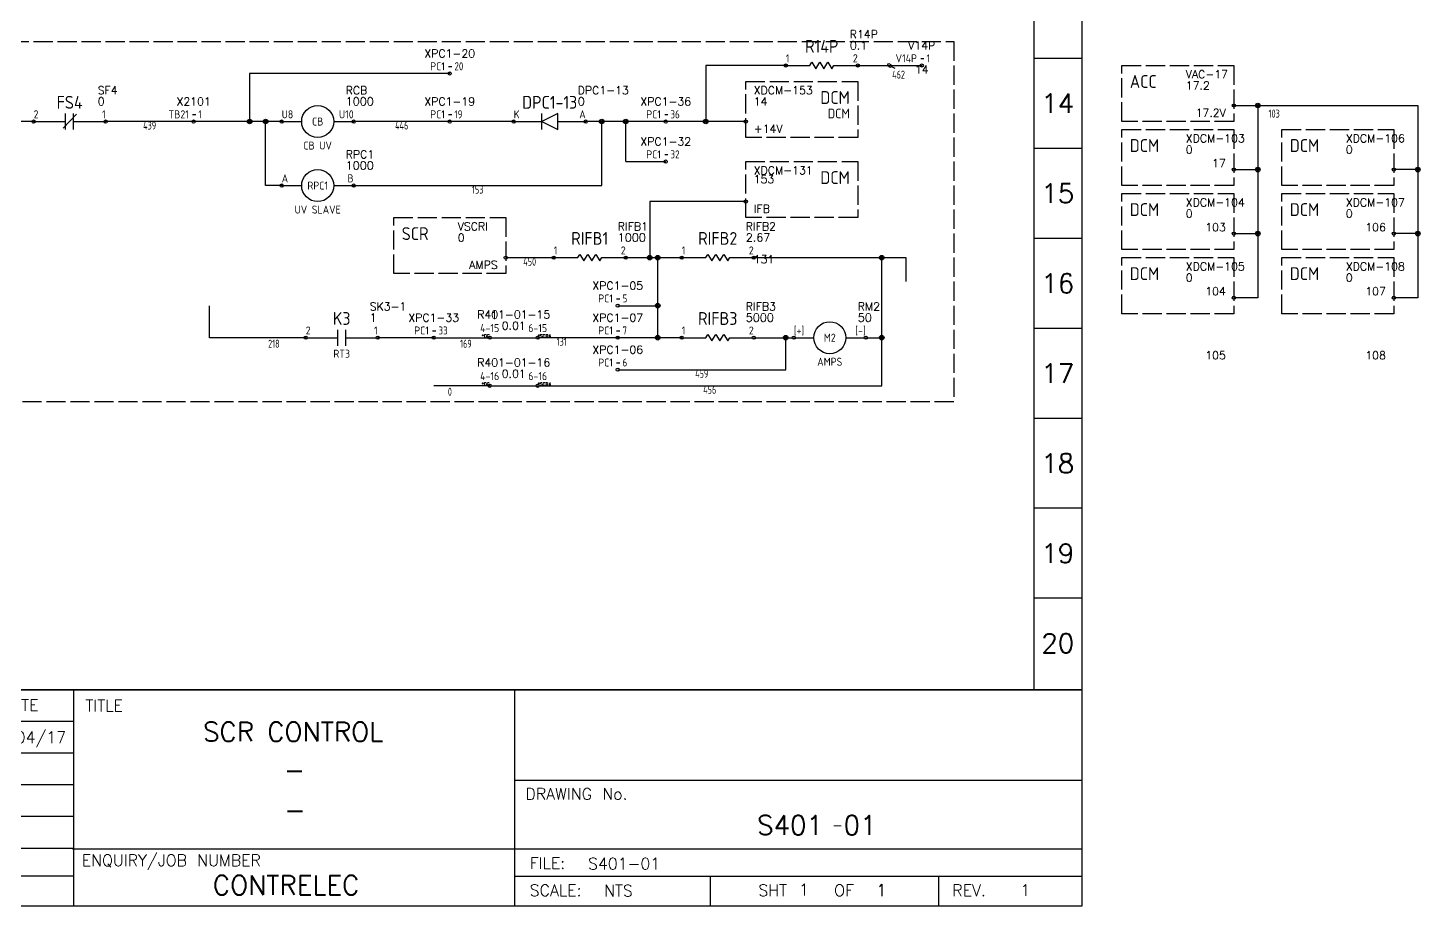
# Model space of a CAD drawing. Header units: millimetres. Extents: x -192 to 1556, y 0 to 646.
# Drawn here: x 690.7 to 1125.7, y 0 to 274.2 of the extents above; entities that cross this region are included whole.
import ezdxf
from ezdxf.enums import TextEntityAlignment as Align

# ---------------------------------------------------------------- set-up
doc = ezdxf.new("R2010")
doc.units = ezdxf.units.MM
doc.header["$LTSCALE"] = 0.5
doc.linetypes.add('ACAD_ISO02W100', pattern=[15, 12, -3])
for name, color, linetype in [('LOCBOX', 7, 'ACAD_ISO02W100'), ('NETLIST', 50, 'Continuous'), ('OUTLINE_0', 7, 'Continuous'), ('OUTLINE_GRID', 7, 'Continuous'), ('SYMS', 7, 'Continuous'), ('WIREFIXED', 7, 'Continuous'), ('WIRENO', 7, 'Continuous'), ('WIRES', 7, 'Continuous')]:
    doc.layers.add(name, color=color, linetype=linetype)
doc.styles.get("Standard").update_dxf_attribs({"font": 'txt.shx', "bigfont": 'gbcbig.shx'})
doc.styles.add('WD', font='romans.shx', dxfattribs={"bigfont": 'gbcbig.shx'})
doc.styles.add('WD_IEC', font='isocp2.shx', dxfattribs={"width": 0.9, "height": 4})

# ---------------------------------------------------------------- blocks, each defined once
blk = doc.blocks.new('CONTRELEC 2016 BLOCK')
for p, q in [((587.5, 68.75), (587.5, 12.5)), ((702.25, 68.75), (702.25, 12.5)), ((587.5, 60.54), (512.88, 60.54)), ((587.5, 52.27), (512.88, 52.27)), ((587.5, 44.04), (512.88, 44.04)), ((702.25, 45.31), (850, 45.31)), ((587.5, 35.79), (512.88, 35.79)), ((587.5, 27.54), (512.88, 27.54)), ((587.24, 27.38), (850, 27.38)), ((587.5, 20.29), (512.88, 20.29)), ((702.25, 20.31), (850, 20.31)), ((753.23, 20.31), (753.23, 12.5)), ((812.7, 20.31), (812.7, 12.5))]:
    blk.add_line(p, q)
blk.add_lwpolyline([(0, 68.75), (850, 68.75), (850, 12.5), (0, 12.5)], close=True)
at = {"insert": (784.15, 34.85), "char_height": 2.5, "width": 3.4096, "attachment_point": 1}
blk.add_mtext('\\pi0.87148;-', dxfattribs=at)
at = {"layer": 'OUTLINE_0'}
for s, p in [('DATE', (568.82, 63.28)), ('TITLE', (590.57, 63.19)), ('DRAWING No.', (705.14, 40.21)), ('ENQUIRY/JOB NUMBER', (589.63, 22.91)), ('FILE:', (706.25, 22.18)), ('SCALE:', (706.25, 15.11)), ('SHT    OF', (765.79, 15.11))]:
    blk.add_text(s, height=3, dxfattribs=at).set_placement(p)
at = {"layer": 'OUTLINE_0', "style": 'WD'}
blk.add_text('REV.', height=3, dxfattribs=at).set_placement((816.29, 15.11))
for tag, height, p in [('DWGDESC1', 5, (644.66, 57.89)), ('EDBY', 3, (553.37, 56.41)), ('EDDATE', 3, (575, 56.41)), ('CKBY', 3, (553.37, 48.16)), ('CKDATE', 3, (575, 48.16)), ('DWGDESC2', 5, (645.03, 47.96)), ('DWGDESC3', 5, (645.15, 37.57)), ('PROJDESC', 5, (642.81, 17.97)), ('REVISION', 3, (835.28, 16.64))]:
    blk.add_attdef(tag, text='', height=height, dxfattribs=at).set_placement(p, align=Align.MIDDLE_CENTER)
blk.add_attdef('DWGNO', text='', height=5, dxfattribs=at).set_placement((782.6, 33.58), align=Align.MIDDLE_RIGHT)
blk.add_attdef('SHEETNO', text='', height=5, dxfattribs=at).set_placement((788, 33.58), align=Align.MIDDLE_LEFT)
for tag, p, height in [('FILENAME', (721.45, 22.05), 3), ('SH', (776.35, 15.29), 3), ('NSH', (796.5, 15.11), 3.12), ('SCALE', (725.62, 15.05), 3)]:
    blk.add_attdef(tag, p, '', height=height, dxfattribs=at)
at = {"layer": 'OUTLINE_0', "style": 'WD', "flags": 1}
blk.add_attdef('WD_TB', (567.05, 15.25), '', height=3, dxfattribs=at)
blk = doc.blocks.new('2010 Grid')
at = {"layer": 'OUTLINE_GRID'}
for p, q in [((850, 481.25), (850, 0)), ((837.5, 468.74), (837.5, 0)), ((850, 164.35), (837.5, 164.35)), ((850, 140.93), (837.5, 140.93)), ((850, 117.51), (837.5, 117.51)), ((850, 94.1), (837.5, 94.1)), ((850, 70.68), (837.5, 70.68)), ((850, 47.27), (837.5, 47.27)), ((850, 23.85), (837.5, 23.85)), ((850, 0), (0, 0))]:
    blk.add_line(p, q, dxfattribs=at)
at = {"layer": 'OUTLINE_GRID', "char_height": 5, "width": 17.7556, "attachment_point": 5}
for s, insert in [('14', (843.75, 152.64)), ('15', (843.75, 129.22)), ('16', (843.75, 105.81)), ('17', (843.75, 82.39)), ('18', (843.75, 58.98)), ('19', (843.75, 35.56)), ('20', (843.75, 12.15))]:
    blk.add_mtext(s, dxfattribs=dict(at, insert=insert))
blk = doc.blocks.new('CONTACT-NC')
for p, q in [((0, 0), (10, 0)), ((13.35, 2.25), (9.28, -2.05)), ((10, -2.5), (10, 2.5)), ((12.5, -2.5), (12.5, 2.5)), ((12.5, 0), (22.5, 0))]:
    blk.add_line(p, q)
for centre in [(0, 0), (22.5, 0)]:
    blk.add_circle(centre, 0.5)
at = {"style": 'WD_IEC', "flags": 1}
blk.add_attdef('LOC', text='', height=4, dxfattribs=at).set_placement((11.25, 11), align=Align.MIDDLE_CENTER)
at = {"style": 'WD_IEC'}
for tag, height, p in [('TAG1', 4, (11.25, 6)), ('DESC1', 2.5, (11.25, -5))]:
    blk.add_attdef(tag, text='', height=height, dxfattribs=at).set_placement(p, align=Align.MIDDLE_CENTER)
for tag, p, height, flags in [('X4TERM01', (0, 0), 0.64, 1), ('TERM01', (0, 1), 2.5, 8), ('X1TERM02', (22.5, 0), 0.64, 1)]:
    blk.add_attdef(tag, p, '', height=height, dxfattribs=dict(at, flags=flags))
at = {"style": 'WD_IEC', "flags": 8}
blk.add_attdef('TERM02', text='', height=2.5, dxfattribs=at).set_placement((22.5, 1), align=Align.RIGHT)
at = {"layer": 'NETLIST'}
for tag, p, height in [('NETTAG', (20, 8.5), 2.5), ('NETVALUE', (20, 5), 2.56)]:
    blk.add_attdef(tag, p, '', height=height, dxfattribs=at)
blk = doc.blocks.new('TBH-1')
blk.add_line((-0.33, 2.17), (0.65, 2.17))
blk.add_circle((0, 0), 0.5)
at = {"style": 'WD_IEC', "flags": 1}
blk.add_attdef('LOC', text='', height=4, dxfattribs=at).set_placement((-15, 7.5), align=Align.MIDDLE_LEFT)
at = {"style": 'WD_IEC'}
blk.add_attdef('TAG1', text='', height=2.5, dxfattribs=at).set_placement((-1.5, 1), align=Align.RIGHT)
at = {"style": 'WD_IEC', "flags": 1}
blk.add_attdef('X1TERM01', (0, 0), '', height=0.5, dxfattribs=at)
at = {"style": 'WD_IEC', "width": 0.9}
blk.add_attdef('TERM01', (1.5, 1), '', height=2.5, dxfattribs=at)
at = {"layer": 'NETLIST'}
for tag, p in [('NETTAG', (0, 5)), ('NETVALUE', (0, -2.5))]:
    blk.add_attdef(tag, text='', height=2.5, dxfattribs=at).set_placement(p, align=Align.CENTER)
blk = doc.blocks.new('CONTACTOR-H')
for p, q in [((0, 0), (6.25, 0)), ((16.25, 0), (22.5, 0))]:
    blk.add_line(p, q)
for centre, radius in [((11.25, 0), 5), ((0, 0), 0.5), ((22.5, 0), 0.5)]:
    blk.add_circle(centre, radius)
at = {"style": 'WD_IEC', "flags": 1}
blk.add_attdef('LOC', text='', height=4, dxfattribs=at).set_placement((11.25, 8.5), align=Align.MIDDLE_CENTER)
at = {"style": 'WD_IEC'}
for tag, p, height, flags in [('X4TERM01', (0, 0), 0.64, 1), ('TERM01', (0, 1), 2.5, 8), ('X1TERM02', (22.5, 0), 0.64, 1)]:
    blk.add_attdef(tag, p, '', height=height, dxfattribs=dict(at, flags=flags))
for tag, height, p in [('TAG1', 4, (11.25, 0)), ('DESC1', 2.5, (11.25, -7.5))]:
    blk.add_attdef(tag, text='', height=height, dxfattribs=at).set_placement(p, align=Align.MIDDLE_CENTER)
at = {"style": 'WD_IEC', "flags": 8}
blk.add_attdef('TERM02', text='', height=2.5, dxfattribs=at).set_placement((22.5, 1), align=Align.RIGHT)
at = {"layer": 'NETLIST'}
for tag, p, height in [('NETTAG', (20, 8.5), 2.5), ('NETVALUE', (20, 5), 2.56)]:
    blk.add_attdef(tag, p, '', height=height, dxfattribs=at)
blk = doc.blocks.new('WDDOT')
for radius in [0.72, 0.449, 0.223]:
    blk.add_circle((0, 0), radius)
blk = doc.blocks.new('DIODE-L')
for p, q in [((-22.5, 0), (-13.75, 0)), ((-13.75, -2.5), (-13.75, 2.5)), ((-8.75, 2.5), (-13.75, 0)), ((-13.75, 0), (-8.75, -2.5)), ((-8.75, -2.5), (-8.75, 2.5)), ((-8.75, 0), (0, 0))]:
    blk.add_line(p, q)
for centre in [(-22.5, 0), (0, 0)]:
    blk.add_circle(centre, 0.5)
at = {"style": 'WD_IEC', "flags": 1}
blk.add_attdef('LOC', text='', height=4, dxfattribs=at).set_placement((-11.25, 11), align=Align.MIDDLE_CENTER)
at = {"style": 'WD_IEC'}
for tag, height, p in [('TAG1', 4, (-11.25, 6)), ('DESC1', 2.5, (-11.25, -5))]:
    blk.add_attdef(tag, text='', height=height, dxfattribs=at).set_placement(p, align=Align.MIDDLE_CENTER)
for tag, p, height, flags in [('X4TERM01', (-22.5, 0), 0.64, 1), ('TERM01', (-22.5, 1), 2.5, 8), ('X1TERM02', (0, 0), 0.64, 1)]:
    blk.add_attdef(tag, p, '', height=height, dxfattribs=dict(at, flags=flags))
at = {"style": 'WD_IEC', "flags": 8}
blk.add_attdef('TERM02', text='', height=2.5, dxfattribs=at).set_placement((0, 1), align=Align.RIGHT)
at = {"layer": 'NETLIST'}
for tag, p, height in [('NETTAG', (-2.5, 8.5), 2.5), ('NETVALUE', (-2.5, 5), 2.56)]:
    blk.add_attdef(tag, p, '', height=height, dxfattribs=at)
blk = doc.blocks.new('DCM-2')
at = {"linetype": 'ACAD_ISO02W100'}
blk.add_lwpolyline([(0, 12.5), (35, 12.5), (35, -5), (0, -5)], close=True, dxfattribs=at)
blk.add_circle((0, 0), 0.5)
at = {"style": 'WD_IEC'}
for tag, height, flags, p in [('LOC', 4, 1, (32.5, 14.5)), ('DESC1', 3, 8, (32.5, 2.5))]:
    blk.add_attdef(tag, text='', height=height, dxfattribs=dict(at, flags=flags)).set_placement(p, align=Align.MIDDLE_RIGHT)
blk.add_attdef('TAG1', text='', height=4, dxfattribs=at).set_placement((32.5, 7.5), align=Align.MIDDLE_RIGHT)
at = {"style": 'WD_IEC', "flags": 1}
blk.add_attdef('X4TERM01', (0, 0), '', height=0.5, dxfattribs=at)
blk.add_attdef('TERMDESC01', text='', height=2.5).set_placement((2.5, -1), align=Align.TOP_LEFT)
blk.add_attdef('TERM01', text='', height=2.5).set_placement((2.5, -20), align=Align.BOTTOM_LEFT)
at = {"layer": 'NETLIST'}
for tag, p in [('NETTAG', (2.5, 8.5)), ('NETVALUE', (2.5, 5))]:
    blk.add_attdef(tag, p, '', height=2.5, dxfattribs=at)
blk = doc.blocks.new('DCM-1')
at = {"linetype": 'ACAD_ISO02W100'}
blk.add_lwpolyline([(-35, 12.5), (0, 12.5), (0, -5), (-35, -5)], close=True, dxfattribs=at)
blk.add_circle((0, 0), 0.5)
at = {"style": 'WD_IEC'}
for tag, height, flags, p in [('LOC', 4, 1, (-32.5, 14.5)), ('DESC1', 3, 9, (-32.5, 2.5))]:
    blk.add_attdef(tag, text='', height=height, dxfattribs=dict(at, flags=flags)).set_placement(p, align=Align.MIDDLE_LEFT)
blk.add_attdef('TAG1', text='', height=4, dxfattribs=at).set_placement((-32.5, 7.5), align=Align.MIDDLE_LEFT)
at = {"style": 'WD_IEC', "flags": 1}
blk.add_attdef('X1TERM01', (0, 0), '', height=0.5, dxfattribs=at)
blk.add_attdef('TERMDESC01', text='', height=2.5).set_placement((-2.5, -1), align=Align.TOP_RIGHT)
blk.add_attdef('TERM01', text='', height=2.5).set_placement((-2.5, -20), align=Align.BOTTOM_RIGHT)
at = {"layer": 'NETLIST'}
for tag, p in [('NETTAG', (-15, 8.5)), ('NETVALUE', (-15, 5))]:
    blk.add_attdef(tag, p, '', height=2.5, dxfattribs=at)
blk = doc.blocks.new('RESISTOR-1')
for p, q in [((0, 0), (7.5, 0)), ((7.5, 0), (8.12, 1)), ((8.12, 1), (9.38, -1)), ((9.38, -1), (10.62, 1)), ((10.62, 1), (11.88, -1)), ((11.88, -1), (13.12, 1)), ((13.12, 1), (14.38, -1)), ((14.38, -1), (15, 0)), ((15, 0), (22.5, 0))]:
    blk.add_line(p, q)
for centre in [(0, 0), (22.5, 0)]:
    blk.add_circle(centre, 0.5)
at = {"style": 'WD_IEC', "flags": 1}
blk.add_attdef('LOC', text='', height=4, dxfattribs=at).set_placement((11.25, 11), align=Align.MIDDLE_CENTER)
at = {"style": 'WD_IEC'}
for tag, height, p in [('TAG1', 4, (11.25, 6)), ('DESC1', 2.5, (10.75, -3))]:
    blk.add_attdef(tag, text='', height=height, dxfattribs=at).set_placement(p, align=Align.MIDDLE_CENTER)
for tag, p, height, flags in [('X4TERM01', (0, 0), 0.64, 1), ('TERM01', (0, 1), 2.5, 8), ('X1TERM02', (22.5, 0), 0.64, 1)]:
    blk.add_attdef(tag, p, '', height=height, dxfattribs=dict(at, flags=flags))
at = {"style": 'WD_IEC', "flags": 8}
blk.add_attdef('TERM02', text='', height=2.5, dxfattribs=at).set_placement((22.5, 1), align=Align.RIGHT)
at = {"layer": 'NETLIST'}
for tag, p, height in [('NETTAG', (20, 8.5), 2.5), ('NETVALUE', (20, 5), 2.56)]:
    blk.add_attdef(tag, p, '', height=height, dxfattribs=at)
blk = doc.blocks.new('INTERCONNECT-H1')
blk.add_line((-2.5, 0), (12.5, 0))
for centre in [(-2.5, 0), (12.5, 0)]:
    blk.add_circle(centre, 0.5)
at = {"style": 'WD_IEC', "flags": 1}
for tag, height, p in [('LOC', 4, (5, 10)), ('TAG1', 4, (-2.43, 3.16)), ('DESC1', 2.5, (5, -2.5))]:
    blk.add_attdef(tag, text='', height=height, dxfattribs=at).set_placement(p, align=Align.MIDDLE_CENTER)
at = {"style": 'WD_IEC', "flags": 8}
for tag, p in [('TERM01', (-2.5, 1)), ('TERM02', (12.5, 1))]:
    blk.add_attdef(tag, text='', height=2.5, dxfattribs=at).set_placement(p, align=Align.BOTTOM_CENTER)
at = {"style": 'WD_IEC', "flags": 1}
blk.add_attdef('X4TERM01', (-2.5, 0), '', height=0.5, dxfattribs=at)
blk.add_attdef('X1TERM02', text='', height=0.5, dxfattribs=at).set_placement((12.5, 0), align=Align.RIGHT)
at = {"layer": 'NETLIST'}
for tag, p in [('NETVALUE', (5, 2.5)), ('NETTAG', (5, 6))]:
    blk.add_attdef(tag, text='', height=2.5, dxfattribs=at).set_placement(p, align=Align.CENTER)
blk.add_attdef('X4TERMDESC01', text='', height=1, dxfattribs=at).set_placement((-2.5, 0), align=Align.RIGHT)
blk.add_attdef('X1TERMDESC02', (12.5, 0), '', height=1, dxfattribs=at)
blk = doc.blocks.new('WD_WNH2')
at = {"linetype": 'Continuous', "style": 'WD_IEC', "width": 0.8}
blk.add_attdef('WIRENO', text='', height=2.5, dxfattribs=at).set_placement((0, 0), align=Align.TOP_CENTER)
at = {"style": 'WD_IEC', "flags": 1}
for tag, p in [('W02USER', (0, -1.21)), ('W03USER', (0, -1.33)), ('W04USER', (0, -1.46)), ('W05USER', (0, -1.58)), ('W06USER', (0, -1.71)), ('W07USER', (0, -1.83)), ('W08USER', (0, -1.96)), ('W09USER', (0, -2.08)), ('W01USER', (0, -1.08)), ('W10USER', (0, -2.21))]:
    blk.add_attdef(tag, text='', height=0.08, dxfattribs=at).set_placement(p, align=Align.CENTER)
blk = doc.blocks.new('CONTACT-NO')
for p, q in [((2.5, 0), (12.5, 0)), ((12.5, -2.5), (12.5, 2.5)), ((15, -2.5), (15, 2.5)), ((15, 0), (25, 0))]:
    blk.add_line(p, q)
for centre in [(2.5, 0), (25, 0)]:
    blk.add_circle(centre, 0.5)
at = {"style": 'WD_IEC', "flags": 1}
blk.add_attdef('LOC', text='', height=4, dxfattribs=at).set_placement((13.75, 11), align=Align.MIDDLE_CENTER)
at = {"style": 'WD_IEC'}
for tag, height, p in [('TAG1', 4, (13.75, 6)), ('DESC1', 2.5, (13.75, -5))]:
    blk.add_attdef(tag, text='', height=height, dxfattribs=at).set_placement(p, align=Align.MIDDLE_CENTER)
for tag, p, height, flags in [('X4TERM01', (2.5, 0), 0.64, 1), ('TERM01', (2.5, 1), 2.5, 8), ('X1TERM02', (25, 0), 0.64, 1)]:
    blk.add_attdef(tag, p, '', height=height, dxfattribs=dict(at, flags=flags))
at = {"style": 'WD_IEC', "flags": 8}
blk.add_attdef('TERM02', text='', height=2.5, dxfattribs=at).set_placement((25, 1), align=Align.RIGHT)
at = {"layer": 'NETLIST'}
for tag, p, height in [('NETTAG', (22.5, 8.5), 2.5), ('NETVALUE', (22.5, 5), 2.56)]:
    blk.add_attdef(tag, p, '', height=height, dxfattribs=at)

msp = doc.modelspace()

# ---------------------------------------------------------------- linework, layer by layer
at = {"layer": 'LOCBOX'}
msp.add_lwpolyline([(-192.5, 270), (980, 270), (980, 157.5), (-192.5, 157.5)], close=True, dxfattribs=at)
at = {"layer": 'WIRENO'}
msp.add_lwpolyline([(961.65, 261.55), (960.69, 262.1), (960.54, 262.65), (959.85, 263.04), (959.31, 262.9), (959.46, 262.35), (960.15, 261.96), (960.42, 262.03)], dxfattribs=at)
at = {"layer": 'WIRES'}
for p, q in [((927.5, 262.5), (902.5, 262.5)), ((902.5, 262.5), (902.5, 245)), ((950, 262.5), (970, 262.5)), ((822.5, 260), (760, 260)), ((760, 260), (760, 245)), ((1067.5, 250), (1075, 250)), ((1075, 250), (1075, 190)), ((1075, 250), (1125, 250)), ((1125, 250), (1125, 230)), ((692.5, 245), (675, 245)), ((742.5, 245), (715, 245)), ((770, 245), (742.5, 245)), ((765, 225), (765, 245)), ((822.5, 245), (792.5, 245)), ((842.5, 245), (822.5, 245)), ((890, 245), (865, 245)), ((870, 225), (870, 245)), ((877.5, 232.5), (877.5, 245)), ((915, 245), (890, 245)), ((877.5, 232.5), (890, 232.5)), ((1067.5, 230), (1075, 230)), ((1125, 230), (1117.5, 230)), ((1125, 230), (1125, 210)), ((770, 225), (765, 225)), ((792.5, 225), (870, 225)), ((915, 220), (885, 220)), ((885, 220), (885, 202.5)), ((1067.5, 210), (1075, 210)), ((1125, 210), (1117.5, 210)), ((1125, 210), (1125, 190)), ((840, 202.5), (855, 202.5)), ((877.5, 202.5), (895, 202.5)), ((887.5, 177.5), (887.5, 202.5)), ((917.5, 202.5), (965, 202.5)), ((957.5, 177.5), (957.5, 202.5)), ((965, 202.5), (965, 195)), ((747.5, 177.5), (747.5, 187.5)), ((875, 187.5), (887.5, 187.5)), ((1075, 190), (1067.5, 190)), ((1125, 190), (1117.5, 190)), ((762.5, 177.5), (747.5, 177.5)), ((777.5, 177.5), (762.5, 177.5)), ((817.5, 177.5), (800, 177.5)), ((817.5, 177.5), (835, 177.5)), ((875, 177.5), (850, 177.5)), ((887.5, 177.5), (875, 177.5)), ((895, 177.5), (887.5, 177.5)), ((917.5, 177.5), (930, 177.5)), ((927.5, 167.5), (927.5, 177.5)), ((952.5, 177.5), (957.5, 177.5)), ((957.5, 162.5), (957.5, 177.5)), ((875, 167.5), (927.5, 167.5)), ((835, 162.5), (817.5, 162.5)), ((850, 162.5), (957.5, 162.5))]:
    msp.add_line(p, q, dxfattribs=at)

# ---------------------------------------------------------------- block references
at = {"xscale": 1.2, "yscale": 1.2, "zscale": 1.2}
msp.add_blockref('2010 Grid', (0, 67.5), dxfattribs=at)
ref = msp.add_blockref('RESISTOR-1', (927.5, 262.5))
ref.add_attrib('NETTAG', 'R14P', (947.5, 271), dxfattribs={"layer": 'NETLIST', "height": 2.5})
ref.add_attrib('NETVALUE', '0.1', (947.5, 267.5), dxfattribs={"layer": 'NETLIST', "height": 2.56})
ref.add_attrib('TAG1', 'R14P', dxfattribs={"height": 4, "style": 'WD_IEC'}).set_placement((938.75, 268.5), align=Align.MIDDLE_CENTER)
ref.add_attrib('TERM01', '1', (927.5, 263.5), dxfattribs={"height": 2.5, "style": 'WD_IEC'})
ref.add_attrib('TERM02', '2', dxfattribs={"height": 2.5, "style": 'WD_IEC'}).set_placement((950, 263.5), align=Align.RIGHT)
for name, p, values in [('TBH-1', (970, 262.5), {'TAG1': 'V14P', 'TERM01': '1', 'NETTAG': 'V14P', 'NETVALUE': '14'}), ('TBH-1', (822.5, 260), {'TAG1': 'PC1', 'TERM01': '20', 'NETTAG': 'XPC1-20'}), ('DCM-1', (1067.5, 250), {'NETVALUE': '17.2', 'NETTAG': 'VAC-17', 'TERM01': '17', 'TAG1': 'ACC', 'TERMDESC01': '17.2V'}), ('TBH-1', (742.5, 245), {'TAG1': 'TB21', 'TERM01': '1', 'NETTAG': 'X2101'}), ('TBH-1', (822.5, 245), {'TAG1': 'PC1', 'TERM01': '19', 'NETTAG': 'XPC1-19'}), ('TBH-1', (890, 245), {'TAG1': 'PC1', 'TERM01': '36', 'NETTAG': 'XPC1-36'}), ('TBH-1', (890, 232.5), {'TAG1': 'PC1', 'TERM01': '32', 'NETTAG': 'XPC1-32'}), ('DCM-1', (1067.5, 230), {'NETVALUE': '0', 'NETTAG': 'XDCM-103', 'TERM01': '103', 'TAG1': 'DCM'}), ('DCM-1', (1117.5, 230), {'NETVALUE': '0', 'NETTAG': 'XDCM-106', 'TERM01': '106', 'TAG1': 'DCM'}), ('DCM-2', (915, 220), {'TERMDESC01': 'IFB', 'TAG1': 'DCM', 'TERM01': '131', 'NETTAG': 'XDCM-131'}), ('DCM-1', (1067.5, 210), {'NETVALUE': '0', 'NETTAG': 'XDCM-104', 'TERM01': '104', 'TAG1': 'DCM'}), ('DCM-1', (1117.5, 210), {'NETVALUE': '0', 'NETTAG': 'XDCM-107', 'TERM01': '107', 'TAG1': 'DCM'}), ('DCM-1', (840, 202.5), {'NETVALUE': '0', 'NETTAG': 'VSCRI', 'TERM01': '1', 'TAG1': 'SCR', 'TERMDESC01': 'AMPS'}), ('DCM-1', (1067.5, 190), {'NETVALUE': '0', 'NETTAG': 'XDCM-105', 'TERM01': '105', 'TAG1': 'DCM'}), ('DCM-1', (1117.5, 190), {'NETVALUE': '0', 'NETTAG': 'XDCM-108', 'TERM01': '108', 'TAG1': 'DCM'}), ('TBH-1', (875, 187.5), {'TAG1': 'PC1', 'TERM01': '5', 'NETTAG': 'XPC1-05'}), ('TBH-1', (817.5, 177.5), {'TAG1': 'PC1', 'TERM01': '33', 'NETTAG': 'XPC1-33'}), ('TBH-1', (875, 177.5), {'TAG1': 'PC1', 'TERM01': '7', 'NETTAG': 'XPC1-07'}), ('TBH-1', (875, 167.5), {'TAG1': 'PC1', 'TERM01': '6', 'NETTAG': 'XPC1-06'})]:
    msp.add_blockref(name, p).add_auto_attribs(values)
ref = msp.add_blockref('DCM-2', (915, 245))
ref.add_attrib('TERMDESC01', '+14V', dxfattribs={"height": 2.5}).set_placement((917.5, 244), align=Align.TOP_LEFT)
ref.add_attrib('DESC1', 'DCM', dxfattribs={"height": 3, "style": 'WD_IEC'}).set_placement((947.5, 247.5), align=Align.MIDDLE_RIGHT)
ref.add_attrib('TAG1', 'DCM', dxfattribs={"height": 4, "style": 'WD_IEC'}).set_placement((947.5, 252.5), align=Align.MIDDLE_RIGHT)
ref.add_attrib('TERM01', '153', dxfattribs={"height": 2.5}).set_placement((917.5, 225), align=Align.BOTTOM_LEFT)
ref.add_attrib('NETTAG', 'XDCM-153', (917.5, 253.5), dxfattribs={"layer": 'NETLIST', "height": 2.5})
ref.add_attrib('NETVALUE', '14', (917.5, 250), dxfattribs={"layer": 'NETLIST', "height": 2.5})
ref = msp.add_blockref('CONTACT-NC', (692.5, 245))
ref.add_attrib('TERM02', '1', dxfattribs={"height": 2.5, "style": 'WD_IEC'}).set_placement((715, 246), align=Align.RIGHT)
ref.add_attrib('TERM01', '2', (692.5, 246), dxfattribs={"height": 2.5, "style": 'WD_IEC'})
ref.add_attrib('TAG1', 'FS4', dxfattribs={"height": 4, "style": 'WD_IEC'}).set_placement((703.75, 251), align=Align.MIDDLE_CENTER)
ref.add_attrib('NETVALUE', '0', (712.5, 250), dxfattribs={"layer": 'NETLIST', "height": 2.56})
ref.add_attrib('NETTAG', 'SF4', (712.5, 253.5), dxfattribs={"layer": 'NETLIST', "height": 2.5})
ref = msp.add_blockref('CONTACTOR-H', (770, 245))
ref.add_attrib('TERM02', 'U10', dxfattribs={"height": 2.5, "style": 'WD_IEC'}).set_placement((792.5, 246), align=Align.RIGHT)
ref.add_attrib('TERM01', 'U8', (770, 246), dxfattribs={"height": 2.5, "style": 'WD_IEC'})
ref.add_attrib('DESC1', 'CB UV', dxfattribs={"height": 2.5, "style": 'WD_IEC'}).set_placement((781.25, 237.5), align=Align.MIDDLE_CENTER)
ref.add_attrib('TAG1', 'CB', dxfattribs={"height": 2.5, "style": 'WD_IEC'}).set_placement((781.25, 245), align=Align.MIDDLE_CENTER)
ref.add_attrib('NETVALUE', '1000', (790, 250), dxfattribs={"layer": 'NETLIST', "height": 2.56})
ref.add_attrib('NETTAG', 'RCB', (790, 253.5), dxfattribs={"layer": 'NETLIST', "height": 2.5})
ref = msp.add_blockref('DIODE-L', (865, 245))
ref.add_attrib('NETTAG', 'DPC1-13', (862.5, 253.5), dxfattribs={"layer": 'NETLIST', "height": 2.5})
ref.add_attrib('NETVALUE', '0', (862.5, 250), dxfattribs={"layer": 'NETLIST', "height": 2.56})
ref.add_attrib('TAG1', 'DPC1-13', dxfattribs={"height": 4, "style": 'WD_IEC'}).set_placement((853.75, 251), align=Align.MIDDLE_CENTER)
ref.add_attrib('TERM01', 'K', (842.5, 246), dxfattribs={"height": 2.5, "style": 'WD_IEC'})
ref.add_attrib('TERM02', 'A', dxfattribs={"height": 2.5, "style": 'WD_IEC'}).set_placement((865, 246), align=Align.RIGHT)
ref = msp.add_blockref('CONTACTOR-H', (770, 225))
ref.add_attrib('TERM02', 'B', dxfattribs={"height": 2.5, "style": 'WD_IEC'}).set_placement((792.5, 226), align=Align.RIGHT)
ref.add_attrib('TERM01', 'A', (770, 226), dxfattribs={"height": 2.5, "style": 'WD_IEC'})
ref.add_attrib('DESC1', 'UV SLAVE', dxfattribs={"height": 2.5, "style": 'WD_IEC'}).set_placement((781.25, 217.5), align=Align.MIDDLE_CENTER)
ref.add_attrib('TAG1', 'RPC1', dxfattribs={"height": 2.5, "style": 'WD_IEC'}).set_placement((781.25, 225), align=Align.MIDDLE_CENTER)
ref.add_attrib('NETVALUE', '1000', (790, 230), dxfattribs={"layer": 'NETLIST', "height": 2.56})
ref.add_attrib('NETTAG', 'RPC1', (790, 233.5), dxfattribs={"layer": 'NETLIST', "height": 2.5})
ref = msp.add_blockref('RESISTOR-1', (855, 202.5))
ref.add_attrib('NETTAG', 'RIFB1', (875, 211), dxfattribs={"layer": 'NETLIST', "height": 2.5})
ref.add_attrib('NETVALUE', '1000', (875, 207.5), dxfattribs={"layer": 'NETLIST', "height": 2.56})
ref.add_attrib('TAG1', 'RIFB1', dxfattribs={"height": 4, "style": 'WD_IEC'}).set_placement((866.25, 208.5), align=Align.MIDDLE_CENTER)
ref.add_attrib('TERM01', '1', (855, 203.5), dxfattribs={"height": 2.5, "style": 'WD_IEC'})
ref.add_attrib('TERM02', '2', dxfattribs={"height": 2.5, "style": 'WD_IEC'}).set_placement((877.5, 203.5), align=Align.RIGHT)
ref = msp.add_blockref('RESISTOR-1', (895, 202.5))
ref.add_attrib('NETTAG', 'RIFB2', (915, 211), dxfattribs={"layer": 'NETLIST', "height": 2.5})
ref.add_attrib('NETVALUE', '2.67', (915, 207.5), dxfattribs={"layer": 'NETLIST', "height": 2.56})
ref.add_attrib('TAG1', 'RIFB2', dxfattribs={"height": 4, "style": 'WD_IEC'}).set_placement((906.25, 208.5), align=Align.MIDDLE_CENTER)
ref.add_attrib('TERM01', '1', (895, 203.5), dxfattribs={"height": 2.5, "style": 'WD_IEC'})
ref.add_attrib('TERM02', '2', dxfattribs={"height": 2.5, "style": 'WD_IEC'}).set_placement((917.5, 203.5), align=Align.RIGHT)
ref = msp.add_blockref('CONTACT-NO', (775, 177.5))
ref.add_attrib('NETTAG', 'SK3-1', (797.5, 186), dxfattribs={"layer": 'NETLIST', "height": 2.5})
ref.add_attrib('NETVALUE', '1', (797.5, 182.5), dxfattribs={"layer": 'NETLIST', "height": 2.56})
ref.add_attrib('TAG1', 'K3', dxfattribs={"height": 4, "style": 'WD_IEC'}).set_placement((788.75, 183.5), align=Align.MIDDLE_CENTER)
ref.add_attrib('DESC1', 'RT3', dxfattribs={"height": 2.5, "style": 'WD_IEC'}).set_placement((788.75, 172.5), align=Align.MIDDLE_CENTER)
ref.add_attrib('TERM01', '2', (777.5, 178.5), dxfattribs={"height": 2.5, "style": 'WD_IEC'})
ref.add_attrib('TERM02', '1', dxfattribs={"height": 2.5, "style": 'WD_IEC'}).set_placement((800, 178.5), align=Align.RIGHT)
ref = msp.add_blockref('RESISTOR-1', (895, 177.5))
ref.add_attrib('NETTAG', 'RIFB3', (915, 186), dxfattribs={"layer": 'NETLIST', "height": 2.5})
ref.add_attrib('NETVALUE', '5000', (915, 182.5), dxfattribs={"layer": 'NETLIST', "height": 2.56})
ref.add_attrib('TAG1', 'RIFB3', dxfattribs={"height": 4, "style": 'WD_IEC'}).set_placement((906.25, 183.5), align=Align.MIDDLE_CENTER)
ref.add_attrib('TERM01', '1', (895, 178.5), dxfattribs={"height": 2.5, "style": 'WD_IEC'})
ref.add_attrib('TERM02', '2', dxfattribs={"height": 2.5, "style": 'WD_IEC'}).set_placement((917.5, 178.5), align=Align.RIGHT)
ref = msp.add_blockref('CONTACTOR-H', (930, 177.5))
ref.add_attrib('TERM02', '[-]', dxfattribs={"height": 2.5, "style": 'WD_IEC'}).set_placement((952.5, 178.5), align=Align.RIGHT)
ref.add_attrib('TERM01', '[+]', (930, 178.5), dxfattribs={"height": 2.5, "style": 'WD_IEC'})
ref.add_attrib('DESC1', 'AMPS', dxfattribs={"height": 2.5, "style": 'WD_IEC'}).set_placement((941.25, 170), align=Align.MIDDLE_CENTER)
ref.add_attrib('TAG1', 'M2', dxfattribs={"height": 2.5, "style": 'WD_IEC'}).set_placement((941.25, 177.5), align=Align.MIDDLE_CENTER)
ref.add_attrib('NETVALUE', '50', (950, 182.5), dxfattribs={"layer": 'NETLIST', "height": 2.56})
ref.add_attrib('NETTAG', 'RM2', (950, 186), dxfattribs={"layer": 'NETLIST', "height": 2.5})
ref = msp.add_blockref('INTERCONNECT-H1', (837.5, 177.5))
ref.add_attrib('TERM02', '6-15', dxfattribs={"height": 2.5, "style": 'WD_IEC'}).set_placement((850, 178.5), align=Align.BOTTOM_CENTER)
ref.add_attrib('TERM01', '4-15', dxfattribs={"height": 2.5, "style": 'WD_IEC'}).set_placement((835, 178.5), align=Align.BOTTOM_CENTER)
ref.add_attrib('NETVALUE', '0.01', dxfattribs={"layer": 'NETLIST', "height": 2.5}).set_placement((842.5, 180), align=Align.CENTER)
ref.add_attrib('NETTAG', 'R401-01-15', dxfattribs={"layer": 'NETLIST', "height": 2.5}).set_placement((842.5, 183.5), align=Align.CENTER)
ref.add_attrib('X4TERMDESC01', '*DC', dxfattribs={"layer": 'NETLIST', "height": 1}).set_placement((835, 177.5), align=Align.RIGHT)
ref.add_attrib('X1TERMDESC02', '*SCR4', (850, 177.5), dxfattribs={"layer": 'NETLIST', "height": 1})
ref = msp.add_blockref('INTERCONNECT-H1', (837.5, 162.5))
ref.add_attrib('TERM02', '6-16', dxfattribs={"height": 2.5, "style": 'WD_IEC'}).set_placement((850, 163.5), align=Align.BOTTOM_CENTER)
ref.add_attrib('TERM01', '4-16', dxfattribs={"height": 2.5, "style": 'WD_IEC'}).set_placement((835, 163.5), align=Align.BOTTOM_CENTER)
ref.add_attrib('NETVALUE', '0.01', dxfattribs={"layer": 'NETLIST', "height": 2.5}).set_placement((842.5, 165), align=Align.CENTER)
ref.add_attrib('NETTAG', 'R401-01-16', dxfattribs={"layer": 'NETLIST', "height": 2.5}).set_placement((842.5, 168.5), align=Align.CENTER)
ref.add_attrib('X4TERMDESC01', '*DC', dxfattribs={"layer": 'NETLIST', "height": 1}).set_placement((835, 162.5), align=Align.RIGHT)
ref.add_attrib('X1TERMDESC02', '*SCR4', (850, 162.5), dxfattribs={"layer": 'NETLIST', "height": 1})
ref = msp.add_blockref('CONTRELEC 2016 BLOCK', (0, -15), dxfattribs=dict(xscale=1.2, yscale=1.2, zscale=1.2))
ref.add_attrib('DWGNO', 'S401', dxfattribs={"layer": 'OUTLINE_0', "height": 6, "style": 'WD'}).set_placement((939.12, 25.3), align=Align.MIDDLE_RIGHT)
ref.add_attrib('FILENAME', 'S401-01', (865.74, 11.46), dxfattribs={"layer": 'OUTLINE_0', "height": 3.6, "style": 'WD'})
ref.add_attrib('DWGDESC1', 'SCR CONTROL', dxfattribs={"layer": 'OUTLINE_0', "height": 6, "style": 'WD'}).set_placement((773.59, 54.47), align=Align.MIDDLE_CENTER)
ref.add_attrib('DWGDESC2', '-', dxfattribs={"layer": 'OUTLINE_0', "height": 6, "style": 'WD'}).set_placement((774.03, 42.55), align=Align.MIDDLE_CENTER)
ref.add_attrib('DWGDESC3', '-', dxfattribs={"layer": 'OUTLINE_0', "height": 6, "style": 'WD'}).set_placement((774.18, 30.08), align=Align.MIDDLE_CENTER)
ref.add_attrib('SH', '1', (931.62, 3.35), dxfattribs={"layer": 'OUTLINE_0', "height": 3.6, "style": 'WD'})
ref.add_attrib('NSH', '1', (955.79, 3.13), dxfattribs={"layer": 'OUTLINE_0', "height": 3.75, "style": 'WD'})
ref.add_attrib('SCALE', 'NTS', (870.75, 3.05), dxfattribs={"layer": 'OUTLINE_0', "height": 3.6, "style": 'WD'})
ref.add_attrib('EDDATE', '20/04/17', dxfattribs={"layer": 'OUTLINE_0', "height": 3.6, "style": 'WD'}).set_placement((690, 52.69), align=Align.MIDDLE_CENTER)
ref.add_attrib('PROJDESC', 'CONTRELEC', dxfattribs={"layer": 'OUTLINE_0', "height": 6, "style": 'WD'}).set_placement((771.37, 6.56), align=Align.MIDDLE_CENTER)
ref.add_attrib('SHEETNO', '01', dxfattribs={"layer": 'OUTLINE_0', "height": 6, "style": 'WD'}).set_placement((945.59, 25.3), align=Align.MIDDLE_LEFT)
ref.add_attrib('REVISION', '1', dxfattribs={"layer": 'OUTLINE_0', "height": 3.6, "style": 'WD'}).set_placement((1002.34, 4.97), align=Align.MIDDLE_CENTER)
at = {"layer": 'SYMS'}
for p in [(1075, 250), (760, 245), (765, 245), (870, 245), (877.5, 245), (902.5, 245), (1075, 230), (1125, 230), (1075, 210), (1125, 210), (885, 202.5), (887.5, 202.5), (957.5, 202.5), (887.5, 187.5), (887.5, 177.5), (927.5, 177.5), (957.5, 177.5)]:
    msp.add_blockref('WDDOT', p, dxfattribs=at)
at = {"layer": 'WIREFIXED'}
ref = msp.add_blockref('WD_WNH2', (1080, 250), dxfattribs=at)
ref.add_attrib('WIRENOF', '103', dxfattribs={"linetype": 'Continuous', "height": 2.5, "style": 'WD_IEC', "width": 0.8}).set_placement((1080.11, 248.73), align=Align.TOP_CENTER)
ref = msp.add_blockref('WD_WNH2', (831.25, 225), dxfattribs=at)
ref.add_attrib('WIRENOF', '153', dxfattribs={"linetype": 'Continuous', "height": 2.5, "style": 'WD_IEC', "width": 0.8}).set_placement((831.25, 225), align=Align.TOP_CENTER)
ref = msp.add_blockref('WD_WNH2', (767.5, 177.5), dxfattribs=at)
ref.add_attrib('WIRENOF', '218', dxfattribs={"linetype": 'Continuous', "height": 2.5, "style": 'WD_IEC', "width": 0.8}).set_placement((767.56, 176.87), align=Align.TOP_CENTER)
ref = msp.add_blockref('WD_WNH2', (827.5, 177.5), dxfattribs=at)
ref.add_attrib('WIRENOF', '169', dxfattribs={"linetype": 'Continuous', "height": 2.5, "style": 'WD_IEC', "width": 0.8}).set_placement((827.56, 176.87), align=Align.TOP_CENTER)
ref = msp.add_blockref('WD_WNH2', (857.5, 177.5), dxfattribs=at)
ref.add_attrib('WIRENOF', '131', dxfattribs={"linetype": 'Continuous', "height": 2.5, "style": 'WD_IEC', "width": 0.8}).set_placement((857.5, 177.5), align=Align.TOP_CENTER)
ref = msp.add_blockref('WD_WNH2', (822.5, 162.5), dxfattribs=at)
ref.add_attrib('WIRENOF', '0', dxfattribs={"linetype": 'Continuous', "height": 2.5, "style": 'WD_IEC', "width": 0.8}).set_placement((822.56, 161.87), align=Align.TOP_CENTER)
at = {"layer": 'WIRENO'}
ref = msp.add_blockref('WD_WNH2', (960, 262.5), dxfattribs=at)
ref.add_attrib('WIRENO', '462', dxfattribs={"linetype": 'Continuous', "height": 2.5, "style": 'WD_IEC', "width": 0.8}).set_placement((962.75, 260.91), align=Align.TOP_CENTER)
ref = msp.add_blockref('WD_WNH2', (728.75, 245), dxfattribs=at)
ref.add_attrib('WIRENO', '439', dxfattribs={"linetype": 'Continuous', "height": 2.5, "style": 'WD_IEC', "width": 0.8}).set_placement((728.75, 245), align=Align.TOP_CENTER)
ref = msp.add_blockref('WD_WNH2', (807.5, 245), dxfattribs=at)
ref.add_attrib('WIRENO', '446', dxfattribs={"linetype": 'Continuous', "height": 2.5, "style": 'WD_IEC', "width": 0.8}).set_placement((807.5, 245), align=Align.TOP_CENTER)
ref = msp.add_blockref('WD_WNH2', (847.5, 202.5), dxfattribs=at)
ref.add_attrib('WIRENO', '450', dxfattribs={"linetype": 'Continuous', "height": 2.5, "style": 'WD_IEC', "width": 0.8}).set_placement((847.5, 202.5), align=Align.TOP_CENTER)
ref = msp.add_blockref('WD_WNH2', (901.25, 167.5), dxfattribs=at)
ref.add_attrib('WIRENO', '459', dxfattribs={"linetype": 'Continuous', "height": 2.5, "style": 'WD_IEC', "width": 0.8}).set_placement((901.25, 167.5), align=Align.TOP_CENTER)
ref = msp.add_blockref('WD_WNH2', (903.75, 162.5), dxfattribs=at)
ref.add_attrib('WIRENO', '456', dxfattribs={"linetype": 'Continuous', "height": 2.5, "style": 'WD_IEC', "width": 0.8}).set_placement((903.75, 162.5), align=Align.TOP_CENTER)

doc.saveas('drawing.dxf')
